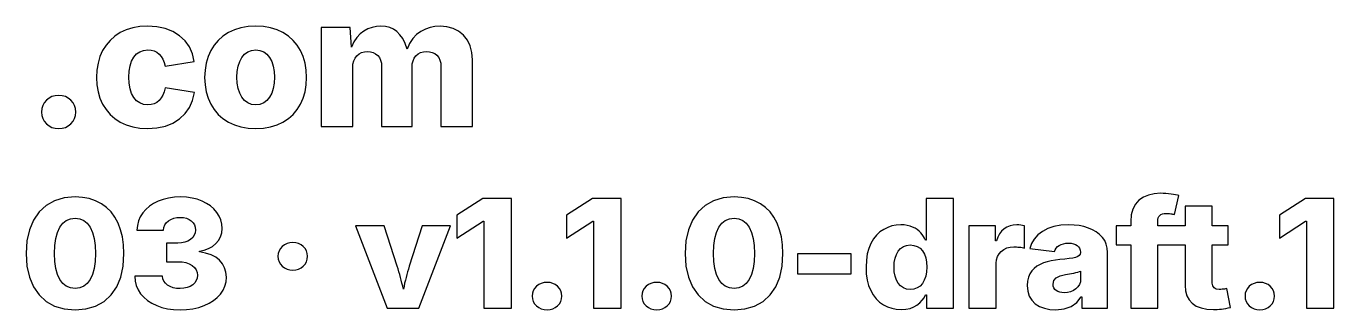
# Model space of a CAD drawing. Header units: metres. Extents: x 0.8 to 81.8, y 0.8 to 12.
# Drawn here: x 41.42 to 81.79, y 1.8 to 10.56 of the extents above; entities that cross this region are included whole.
import ezdxf

# ---------------------------------------------------------------- set-up
doc = ezdxf.new("R2010")
doc.units = ezdxf.units.M

msp = doc.modelspace()

# ---------------------------------------------------------------- linework, layer by layer
for p, q in [((44.7078, 10.5098), (44.5053, 10.4477)), ((44.9274, 10.547), (44.7078, 10.5098)), ((45.1643, 10.5594), (44.9274, 10.547)), ((45.451, 10.5411), (45.1643, 10.5594)), ((45.7108, 10.4861), (45.451, 10.5411)), ((48.0466, 10.5098), (47.8442, 10.4477)), ((48.2663, 10.547), (48.0466, 10.5098)), ((48.5031, 10.5594), (48.2663, 10.547)), ((48.7399, 10.547), (48.5031, 10.5594)), ((48.9592, 10.5098), (48.7399, 10.547)), ((49.1613, 10.4477), (48.9592, 10.5098)), ((51.4208, 10.5211), (50.5205, 10.5211)), ((50.5205, 10.5211), (50.5205, 7.45805)), ((51.4657, 9.91286), (51.4208, 10.5211)), ((52.095, 10.5242), (51.9652, 10.4767)), ((52.2296, 10.5527), (52.095, 10.5242)), ((52.3688, 10.5622), (52.2296, 10.5527)), ((52.5113, 10.5517), (52.3688, 10.5622)), ((52.6413, 10.5204), (52.5113, 10.5517)), ((52.7588, 10.4682), (52.6413, 10.5204)), ((53.8873, 10.5208), (53.7406, 10.4689)), ((54.0386, 10.5518), (53.8873, 10.5208)), ((54.1947, 10.5622), (54.0386, 10.5518)), ((54.405, 10.5449), (54.1947, 10.5622)), ((54.5954, 10.493), (54.405, 10.5449)), ((44.0076, 10.1228), (43.8822, 9.97423)), ((44.1536, 10.2516), (44.0076, 10.1228)), ((44.32, 10.3608), (44.1536, 10.2516)), ((44.5053, 10.4477), (44.32, 10.3608)), ((45.9439, 10.3945), (45.7108, 10.4861)), ((46.1501, 10.2663), (45.9439, 10.3945)), ((46.3234, 10.1067), (46.1501, 10.2663)), ((46.4576, 9.92107), (46.3234, 10.1067)), ((47.3465, 10.1228), (47.2211, 9.97423)), ((47.4924, 10.2516), (47.3465, 10.1228)), ((47.6589, 10.3608), (47.4924, 10.2516)), ((47.8442, 10.4477), (47.6589, 10.3608)), ((49.3459, 10.3608), (49.1613, 10.4477)), ((49.5118, 10.2516), (49.3459, 10.3608)), ((49.6573, 10.1228), (49.5118, 10.2516)), ((49.7824, 9.97423), (49.6573, 10.1228)), ((51.6238, 10.2098), (51.5375, 10.0734)), ((51.7247, 10.322), (51.6238, 10.2098)), ((51.8401, 10.4101), (51.7247, 10.322)), ((51.9652, 10.4767), (51.8401, 10.4101)), ((52.8639, 10.3951), (52.7588, 10.4682)), ((52.9576, 10.2985), (52.8639, 10.3951)), ((53.0409, 10.1759), (52.9576, 10.2985)), ((53.1139, 10.0272), (53.0409, 10.1759)), ((53.3537, 10.1776), (53.2566, 10.0284)), ((53.4677, 10.3003), (53.3537, 10.1776)), ((53.5987, 10.3964), (53.4677, 10.3003)), ((53.7406, 10.4689), (53.5987, 10.3964)), ((54.7661, 10.4065), (54.5954, 10.493)), ((54.9169, 10.2855), (54.7661, 10.4065)), ((55.0403, 10.1341), (54.9169, 10.2855)), ((55.1284, 9.9567), (55.0403, 10.1341)), ((43.7773, 9.806), (43.6945, 9.62073)), ((43.8822, 9.97423), (43.7773, 9.806)), ((44.7407, 9.60461), (44.8257, 9.70232)), ((44.8257, 9.70232), (44.9265, 9.77211)), ((44.9265, 9.77211), (45.0431, 9.81398)), ((45.0431, 9.81398), (45.1755, 9.82794)), ((45.1755, 9.82794), (45.2783, 9.81972)), ((45.2783, 9.81972), (45.3707, 9.79506)), ((45.3707, 9.79506), (45.4529, 9.75395)), ((45.4529, 9.75395), (45.5246, 9.6964)), ((45.5246, 9.6964), (45.5859, 9.62381)), ((46.5527, 9.70941), (46.4576, 9.92107)), ((46.6087, 9.47174), (46.5527, 9.70941)), ((47.1161, 9.806), (47.0333, 9.62073)), ((47.2211, 9.97423), (47.1161, 9.806)), ((48.074, 9.59779), (48.1565, 9.69847)), ((48.1565, 9.69847), (48.2556, 9.7704)), ((48.2556, 9.7704), (48.3711, 9.81355)), ((48.3711, 9.81355), (48.5031, 9.82794)), ((48.5031, 9.82794), (48.6351, 9.81355)), ((48.6351, 9.81355), (48.7506, 9.7704)), ((48.7506, 9.7704), (48.8497, 9.69847)), ((48.8497, 9.69847), (48.9322, 9.59779)), ((49.8872, 9.806), (49.7824, 9.97423)), ((49.9701, 9.62073), (49.8872, 9.806)), ((51.5375, 10.0734), (51.4657, 9.91286)), ((51.627, 9.64983), (51.6952, 9.70737)), ((51.6952, 9.70737), (51.7725, 9.74847)), ((51.7725, 9.74847), (51.8586, 9.77315)), ((51.8586, 9.77315), (51.9537, 9.78136)), ((51.9537, 9.78136), (52.046, 9.77356)), ((52.046, 9.77356), (52.1294, 9.75018)), ((52.1294, 9.75018), (52.2038, 9.71123)), ((52.2038, 9.71123), (52.2693, 9.65669)), ((53.1766, 9.85258), (53.1139, 10.0272)), ((53.2566, 10.0284), (53.1766, 9.85258)), ((53.4514, 9.64845), (53.5172, 9.70659)), ((53.5172, 9.70659), (53.5938, 9.74814)), ((53.5938, 9.74814), (53.6813, 9.77306)), ((53.6813, 9.77306), (53.7796, 9.78136)), ((53.7796, 9.78136), (53.8721, 9.77382)), ((53.8721, 9.77382), (53.956, 9.75122)), ((53.956, 9.75122), (54.0312, 9.71355)), ((54.0312, 9.71355), (54.0979, 9.66081)), ((55.1812, 9.75327), (55.1284, 9.9567)), ((55.1988, 9.52382), (55.1812, 9.75327)), ((43.6353, 9.42108), (43.5998, 9.20703)), ((43.6945, 9.62073), (43.6353, 9.42108)), ((44.5961, 9.17183), (44.625, 9.33784)), ((44.625, 9.33784), (44.6732, 9.4821)), ((44.6732, 9.4821), (44.7407, 9.60461)), ((45.5859, 9.62381), (45.6365, 9.53751)), ((45.6365, 9.53751), (45.6764, 9.4375)), ((45.6764, 9.4375), (45.7056, 9.32381)), ((45.7056, 9.32381), (46.6087, 9.47174)), ((46.9742, 9.42108), (46.9387, 9.20703)), ((47.0333, 9.62073), (46.9742, 9.42108)), ((47.9346, 9.16628), (47.9625, 9.32928)), ((47.9625, 9.32928), (48.009, 9.47313)), ((48.009, 9.47313), (48.074, 9.59779)), ((48.9322, 9.59779), (48.9973, 9.47313)), ((48.9973, 9.47313), (49.0437, 9.32928)), ((49.0437, 9.32928), (49.0716, 9.16628)), ((50.0292, 9.42108), (49.9701, 9.62073)), ((50.0647, 9.20703), (50.0292, 9.42108)), ((51.4994, 9.27722), (51.5073, 9.39093)), ((51.5073, 9.39093), (51.5313, 9.49092)), ((51.5313, 9.49092), (51.5711, 9.57722)), ((51.5711, 9.57722), (51.627, 9.64983)), ((52.2693, 9.65669), (52.3226, 9.58896)), ((52.3226, 9.58896), (52.3608, 9.51045)), ((52.3608, 9.51045), (52.3837, 9.42114)), ((52.3837, 9.42114), (52.3913, 9.32106)), ((52.3913, 9.32106), (52.3913, 7.45805)), ((53.3308, 9.29642), (53.3384, 9.4006)), ((53.3308, 7.45805), (53.3308, 9.29642)), ((53.3384, 9.4006), (53.361, 9.494)), ((53.361, 9.494), (53.3987, 9.57661)), ((53.3987, 9.57661), (53.4514, 9.64845)), ((54.0979, 9.66081), (54.1525, 9.59351)), ((54.1525, 9.59351), (54.1916, 9.51218)), ((54.1916, 9.51218), (54.215, 9.41679)), ((54.215, 9.41679), (54.2227, 9.30736)), ((54.2227, 9.30736), (54.2227, 7.45805)), ((55.1988, 7.45805), (55.1988, 9.52382)), ((43.5998, 9.20703), (43.588, 8.97859)), ((43.588, 8.97859), (43.5998, 8.75026)), ((44.5865, 8.98409), (44.5961, 9.17183)), ((44.5961, 8.79718), (44.5865, 8.98409)), ((46.9387, 9.20703), (46.9268, 8.97859)), ((46.9268, 8.97859), (46.9387, 8.75026)), ((47.9254, 8.98409), (47.9346, 9.16628)), ((47.9346, 8.80165), (47.9254, 8.98409)), ((49.0716, 9.16628), (49.0809, 8.98409)), ((49.0809, 8.98409), (49.0716, 8.80165)), ((50.0766, 8.97859), (50.0647, 9.20703)), ((50.0647, 8.75026), (50.0766, 8.97859)), ((51.4994, 7.45805), (51.4994, 9.27722)), ((43.5998, 8.75026), (43.6353, 8.53648)), ((43.6353, 8.53648), (43.6945, 8.33725)), ((44.625, 8.631), (44.5961, 8.79718)), ((44.6732, 8.48552), (44.625, 8.631)), ((44.7407, 8.36078), (44.6732, 8.48552)), ((45.6802, 8.53615), (45.6407, 8.43341)), ((45.7084, 8.65257), (45.6802, 8.53615)), ((46.6115, 8.51013), (45.7084, 8.65257)), ((46.5556, 8.2662), (46.6115, 8.51013)), ((46.9387, 8.75026), (46.9742, 8.53648)), ((46.9742, 8.53648), (47.0333, 8.33725)), ((47.9625, 8.63786), (47.9346, 8.80165)), ((48.009, 8.49274), (47.9625, 8.63786)), ((48.074, 8.36627), (48.009, 8.49274)), ((48.9973, 8.49274), (48.9322, 8.36627)), ((49.0437, 8.63786), (48.9973, 8.49274)), ((49.0716, 8.80165), (49.0437, 8.63786)), ((49.9701, 8.33725), (50.0292, 8.53648)), ((50.0292, 8.53648), (50.0647, 8.75026)), ((41.9291, 8.11115), (41.9005, 8.01517)), ((41.9769, 8.19804), (41.9291, 8.11115)), ((42.0438, 8.27586), (41.9769, 8.19804)), ((42.1247, 8.34), (42.0438, 8.27586)), ((42.2145, 8.38582), (42.1247, 8.34)), ((42.3133, 8.4133), (42.2145, 8.38582)), ((42.421, 8.42247), (42.3133, 8.4133)), ((42.5287, 8.4133), (42.421, 8.42247)), ((42.6275, 8.38582), (42.5287, 8.4133)), ((42.7173, 8.34), (42.6275, 8.38582)), ((42.7982, 8.27586), (42.7173, 8.34)), ((42.8651, 8.19804), (42.7982, 8.27586)), ((42.9129, 8.11115), (42.8651, 8.19804)), ((42.9415, 8.01517), (42.9129, 8.11115)), ((43.6945, 8.33725), (43.7773, 8.15256)), ((43.7773, 8.15256), (43.8822, 7.98492)), ((44.8257, 8.2607), (44.7407, 8.36078)), ((44.9265, 8.18922), (44.8257, 8.2607)), ((45.0431, 8.14633), (44.9265, 8.18922)), ((45.1755, 8.13203), (45.0431, 8.14633)), ((45.2785, 8.14059), (45.1755, 8.13203)), ((45.3714, 8.16629), (45.2785, 8.14059)), ((45.4545, 8.20909), (45.3714, 8.16629)), ((45.5275, 8.26903), (45.4545, 8.20909)), ((45.5898, 8.34438), (45.5275, 8.26903)), ((45.6407, 8.43341), (45.5898, 8.34438)), ((46.4607, 8.0495), (46.5556, 8.2662)), ((47.0333, 8.33725), (47.1161, 8.15256)), ((47.1161, 8.15256), (47.2211, 7.98492)), ((48.1565, 8.26379), (48.074, 8.36627)), ((48.2556, 8.1906), (48.1565, 8.26379)), ((48.3711, 8.14668), (48.2556, 8.1906)), ((48.5031, 8.13203), (48.3711, 8.14668)), ((48.6351, 8.14668), (48.5031, 8.13203)), ((48.7506, 8.1906), (48.6351, 8.14668)), ((48.8497, 8.26379), (48.7506, 8.1906)), ((48.9322, 8.36627), (48.8497, 8.26379)), ((49.7824, 7.98492), (49.8872, 8.15256)), ((49.8872, 8.15256), (49.9701, 8.33725)), ((41.9005, 8.01517), (41.8909, 7.91013)), ((41.8909, 7.91013), (41.9005, 7.80627)), ((41.9005, 7.80627), (41.9291, 7.71114)), ((41.9291, 7.71114), (41.9769, 7.62476)), ((42.8651, 7.62476), (42.9129, 7.71114)), ((42.9129, 7.71114), (42.9415, 7.80627)), ((42.9511, 7.91013), (42.9415, 8.01517)), ((42.9415, 7.80627), (42.9511, 7.91013)), ((43.8822, 7.98492), (44.0076, 7.83681)), ((44.0076, 7.83681), (44.1536, 7.70822)), ((44.1536, 7.70822), (44.32, 7.59914)), ((45.9483, 7.56775), (46.1543, 7.69778)), ((46.1543, 7.69778), (46.327, 7.86003)), ((46.327, 7.86003), (46.4607, 8.0495)), ((47.2211, 7.98492), (47.3465, 7.83681)), ((47.3465, 7.83681), (47.4924, 7.70822)), ((47.4924, 7.70822), (47.6589, 7.59914)), ((49.3459, 7.59914), (49.5118, 7.70822)), ((49.5118, 7.70822), (49.6573, 7.83681)), ((49.6573, 7.83681), (49.7824, 7.98492)), ((41.9769, 7.62476), (42.0438, 7.5471)), ((42.0438, 7.5471), (42.1247, 7.48297)), ((42.1247, 7.48297), (42.2145, 7.43718)), ((42.2145, 7.43718), (42.3133, 7.4097)), ((42.3133, 7.4097), (42.421, 7.40053)), ((42.421, 7.40053), (42.5287, 7.4097)), ((42.5287, 7.4097), (42.6275, 7.43718)), ((42.6275, 7.43718), (42.7173, 7.48297)), ((42.7173, 7.48297), (42.7982, 7.5471)), ((42.7982, 7.5471), (42.8651, 7.62476)), ((44.32, 7.59914), (44.5053, 7.51225)), ((44.5053, 7.51225), (44.7078, 7.45018)), ((44.7078, 7.45018), (44.9274, 7.41295)), ((44.9274, 7.41295), (45.1643, 7.40053)), ((45.1643, 7.40053), (45.4533, 7.41911)), ((45.4533, 7.41911), (45.7147, 7.47485)), ((45.7147, 7.47485), (45.9483, 7.56775)), ((47.6589, 7.59914), (47.8442, 7.51225)), ((47.8442, 7.51225), (48.0466, 7.45018)), ((48.0466, 7.45018), (48.2663, 7.41295)), ((48.2663, 7.41295), (48.5031, 7.40053)), ((48.5031, 7.40053), (48.7399, 7.41295)), ((48.7399, 7.41295), (48.9592, 7.45018)), ((48.9592, 7.45018), (49.1613, 7.51225)), ((49.1613, 7.51225), (49.3459, 7.59914)), ((50.5205, 7.45805), (51.4994, 7.45805)), ((52.3913, 7.45805), (53.3308, 7.45805)), ((54.2227, 7.45805), (55.1988, 7.45805)), ((42.59, 5.25787), (42.293, 5.17162)), ((42.9261, 5.28662), (42.59, 5.25787)), ((43.155, 5.27367), (42.9261, 5.28662)), ((43.3668, 5.23482), (43.155, 5.27367)), ((45.8155, 5.25388), (45.6486, 5.21295)), ((45.9928, 5.27844), (45.8155, 5.25388)), ((46.1805, 5.28662), (45.9928, 5.27844)), ((46.3653, 5.27864), (46.1805, 5.28662)), ((46.5388, 5.25475), (46.3653, 5.27864)), ((46.701, 5.21489), (46.5388, 5.25475)), ((62.9349, 5.25787), (62.6378, 5.17162)), ((63.271, 5.28662), (62.9349, 5.25787)), ((63.4999, 5.27367), (63.271, 5.28662)), ((63.7116, 5.23482), (63.4999, 5.27367)), ((75.9092, 5.27875), (75.772, 5.18411)), ((76.065, 5.34636), (75.9092, 5.27875)), ((76.2395, 5.38692), (76.065, 5.34636)), ((76.4326, 5.40044), (76.2395, 5.38692)), ((76.5205, 5.3988), (76.4326, 5.40044)), ((76.6057, 5.39389), (76.5205, 5.3988)), ((76.6881, 5.38571), (76.6057, 5.39389)), ((76.7678, 5.37425), (76.6881, 5.38571)), ((76.841, 5.36153), (76.7678, 5.37425)), ((76.904, 5.3495), (76.841, 5.36153)), ((76.8642, 4.74695), (76.9992, 5.32759)), ((76.9567, 5.3382), (76.904, 5.3495)), ((76.9992, 5.32759), (76.9567, 5.3382)), ((42.0349, 5.02786), (41.8159, 4.82661)), ((42.293, 5.17162), (42.0349, 5.02786)), ((43.5613, 5.17004), (43.3668, 5.23482)), ((43.7386, 5.07938), (43.5613, 5.17004)), ((43.8975, 4.96432), (43.7386, 5.07938)), ((44.0367, 4.82635), (43.8975, 4.96432)), ((45.1102, 4.90356), (45.0148, 4.79475)), ((45.2215, 4.99998), (45.1102, 4.90356)), ((45.3488, 5.08401), (45.2215, 4.99998)), ((45.4921, 5.15567), (45.3488, 5.08401)), ((45.6486, 5.21295), (45.4921, 5.15567)), ((46.8519, 5.1591), (46.701, 5.21489)), ((46.9892, 5.08957), (46.8519, 5.1591)), ((47.1105, 5.00851), (46.9892, 5.08957)), ((47.2158, 4.91592), (47.1105, 5.00851)), ((47.3052, 4.81181), (47.2158, 4.91592)), ((55.5182, 5.24106), (54.7177, 4.72189)), ((56.3982, 5.24106), (55.5182, 5.24106)), ((56.3982, 1.84825), (56.3982, 5.24106)), ((58.9039, 5.24106), (58.1034, 4.72189)), ((59.7839, 5.24106), (58.9039, 5.24106)), ((59.7839, 1.84825), (59.7839, 5.24106)), ((62.3797, 5.02786), (62.1607, 4.82661)), ((62.6378, 5.17162), (62.3797, 5.02786)), ((63.9061, 5.17004), (63.7116, 5.23482)), ((64.0835, 5.07938), (63.9061, 5.17004)), ((64.2424, 4.96432), (64.0835, 5.07938)), ((64.3815, 4.82635), (64.2424, 4.96432)), ((70.0414, 5.24106), (69.2024, 5.24106)), ((69.2024, 5.24106), (69.2024, 3.95679)), ((70.0414, 1.84825), (70.0414, 5.24106)), ((75.5804, 4.91258), (75.5325, 4.73541)), ((75.6602, 5.06215), (75.5804, 4.91258)), ((75.772, 5.18411), (75.6602, 5.06215)), ((78.0367, 4.99971), (77.1953, 4.99971)), ((77.1953, 4.99971), (77.1953, 4.394)), ((78.0367, 4.394), (78.0367, 4.99971)), ((80.9086, 5.24106), (80.1081, 4.72189)), ((81.7886, 5.24106), (80.9086, 5.24106)), ((81.7886, 1.84825), (81.7886, 5.24106)), ((41.6413, 4.57387), (41.5166, 4.27557)), ((41.8159, 4.82661), (41.6413, 4.57387)), ((42.4584, 4.34959), (42.5491, 4.47363)), ((42.5491, 4.47363), (42.6573, 4.56221)), ((42.6573, 4.56221), (42.783, 4.61537)), ((42.783, 4.61537), (42.9261, 4.63309)), ((42.9261, 4.63309), (43.0704, 4.61537)), ((43.0704, 4.61537), (43.1968, 4.56221)), ((43.1968, 4.56221), (43.3054, 4.47363)), ((43.3054, 4.47363), (43.3963, 4.34959)), ((44.1561, 4.66547), (44.0367, 4.82635)), ((44.2558, 4.48166), (44.1561, 4.66547)), ((44.3344, 4.27652), (44.2558, 4.48166)), ((44.8831, 4.54713), (44.8495, 4.4101)), ((44.9381, 4.67535), (44.8831, 4.54713)), ((45.0148, 4.79475), (44.9381, 4.67535)), ((45.6944, 4.42416), (45.7419, 4.49089)), ((45.7419, 4.49089), (45.8079, 4.54881)), ((45.8079, 4.54881), (45.8876, 4.59564)), ((45.8876, 4.59564), (45.9758, 4.62909)), ((45.9758, 4.62909), (46.0726, 4.64915)), ((46.0726, 4.64915), (46.1781, 4.65585)), ((46.1781, 4.65585), (46.2769, 4.64909)), ((46.2769, 4.64909), (46.3661, 4.62881)), ((46.3661, 4.62881), (46.4457, 4.59502)), ((46.4457, 4.59502), (46.5156, 4.5477)), ((46.5156, 4.5477), (46.5725, 4.48958)), ((46.5725, 4.48958), (46.6132, 4.42332)), ((47.3764, 4.69847), (47.3052, 4.81181)), ((47.4272, 4.57816), (47.3764, 4.69847)), ((47.4577, 4.45085), (47.4272, 4.57816)), ((47.4679, 4.31659), (47.4577, 4.45085)), ((54.7177, 4.72189), (54.7177, 4.01602)), ((54.7177, 4.01602), (55.5254, 4.54199)), ((55.5254, 4.54199), (55.5495, 4.54199)), ((55.5495, 4.54199), (55.5495, 1.84825)), ((58.1034, 4.72189), (58.1034, 4.01602)), ((58.1034, 4.01602), (58.9111, 4.54199)), ((58.9111, 4.54199), (58.9352, 4.54199)), ((58.9352, 4.54199), (58.9352, 1.84825)), ((61.9862, 4.57387), (61.8615, 4.27557)), ((62.1607, 4.82661), (61.9862, 4.57387)), ((62.8032, 4.34959), (62.894, 4.47363)), ((62.894, 4.47363), (63.0022, 4.56221)), ((63.0022, 4.56221), (63.1278, 4.61537)), ((63.1278, 4.61537), (63.271, 4.63309)), ((63.271, 4.63309), (63.4152, 4.61537)), ((63.4152, 4.61537), (63.5416, 4.56221)), ((63.5416, 4.56221), (63.6503, 4.47363)), ((63.6503, 4.47363), (63.7411, 4.34959)), ((64.5009, 4.66547), (64.3815, 4.82635)), ((64.6006, 4.48166), (64.5009, 4.66547)), ((64.6792, 4.27652), (64.6006, 4.48166)), ((75.5325, 4.73541), (75.5165, 4.53061)), ((75.5165, 4.53061), (75.5165, 4.394)), ((76.3531, 4.53746), (76.3568, 4.59033)), ((76.3531, 4.394), (76.3531, 4.53746)), ((76.3568, 4.59033), (76.3678, 4.63736)), ((76.3678, 4.63736), (76.3863, 4.67856)), ((76.3863, 4.67856), (76.4121, 4.7139)), ((76.4121, 4.7139), (76.4473, 4.74229)), ((76.4473, 4.74229), (76.4938, 4.76257)), ((76.4938, 4.76257), (76.5516, 4.77475)), ((76.5516, 4.77475), (76.6207, 4.77881)), ((76.6207, 4.77881), (76.6533, 4.77817)), ((76.6533, 4.77817), (76.6858, 4.77625)), ((76.6858, 4.77625), (76.7184, 4.77304)), ((76.7184, 4.77304), (76.7509, 4.76857)), ((76.7509, 4.76857), (76.7824, 4.76337)), ((76.7824, 4.76337), (76.8118, 4.75804)), ((76.8118, 4.75804), (76.8391, 4.75256)), ((76.8391, 4.75256), (76.8642, 4.74695)), ((80.1081, 4.72189), (80.1081, 4.01602)), ((80.1081, 4.01602), (80.9158, 4.54199)), ((80.9158, 4.54199), (80.9399, 4.54199)), ((80.9399, 4.54199), (80.9399, 1.84825)), ((41.5166, 4.27557), (41.4418, 3.93176)), ((42.3355, 4.00606), (42.3867, 4.19284)), ((42.3867, 4.19284), (42.4584, 4.34959)), ((43.3963, 4.34959), (43.468, 4.19284)), ((43.468, 4.19284), (43.5192, 4.00606)), ((44.3905, 4.05159), (44.3344, 4.27652)), ((44.4242, 3.80688), (44.3905, 4.05159)), ((44.8495, 4.4101), (44.8376, 4.26422)), ((44.8376, 4.26422), (45.6549, 4.26422)), ((45.6549, 4.26422), (45.6654, 4.3486)), ((45.6654, 4.3486), (45.6944, 4.42416)), ((46.6078, 4.10339), (46.5603, 4.03444)), ((46.6363, 4.18074), (46.6078, 4.10339)), ((46.6132, 4.42332), (46.6376, 4.34897)), ((46.6458, 4.26649), (46.6363, 4.18074)), ((46.6376, 4.34897), (46.6458, 4.26649)), ((47.3574, 3.9447), (47.4188, 4.05641)), ((47.4188, 4.05641), (47.4556, 4.18039)), ((47.4556, 4.18039), (47.4679, 4.31659)), ((52.472, 4.394), (51.5848, 4.394)), ((51.5848, 4.394), (52.5612, 1.84825)), ((52.8746, 3.14844), (52.472, 4.394)), ((53.6389, 4.394), (53.2435, 3.14844)), ((53.5352, 1.84825), (54.5165, 4.394)), ((54.5165, 4.394), (53.6389, 4.394)), ((61.8615, 4.27557), (61.7867, 3.93176)), ((62.6803, 4.00606), (62.7315, 4.19284)), ((62.7315, 4.19284), (62.8032, 4.34959)), ((63.7411, 4.34959), (63.8128, 4.19284)), ((63.8128, 4.19284), (63.8641, 4.00606)), ((64.7354, 4.05159), (64.6792, 4.27652)), ((64.769, 3.80688), (64.7354, 4.05159)), ((67.6708, 4.10651), (67.5778, 3.98965)), ((67.7755, 4.20485), (67.6708, 4.10651)), ((67.892, 4.2847), (67.7755, 4.20485)), ((68.0167, 4.34647), (67.892, 4.2847)), ((68.1461, 4.39059), (68.0167, 4.34647)), ((68.2801, 4.41705), (68.1461, 4.39059)), ((68.4188, 4.42589), (68.2801, 4.41705)), ((68.5222, 4.42154), (68.4188, 4.42589)), ((68.6177, 4.40852), (68.5222, 4.42154)), ((68.7054, 4.38681), (68.6177, 4.40852)), ((68.7853, 4.35641), (68.7054, 4.38681)), ((68.8578, 4.31927), (68.7853, 4.35641)), ((68.9236, 4.2773), (68.8578, 4.31927)), ((68.9826, 4.23047), (68.9236, 4.2773)), ((69.0348, 4.1788), (68.9826, 4.23047)), ((69.0807, 4.12436), (69.0348, 4.1788)), ((69.1207, 4.06921), (69.0807, 4.12436)), ((69.1548, 4.01337), (69.1207, 4.06921)), ((71.3418, 4.394), (70.5245, 4.394)), ((70.5245, 4.394), (70.5245, 1.84825)), ((71.3418, 3.92949), (71.3418, 4.394)), ((71.4129, 4.04675), (71.3708, 3.92949)), ((71.4669, 4.14809), (71.4129, 4.04675)), ((71.5328, 4.23347), (71.4669, 4.14809)), ((71.6106, 4.30293), (71.5328, 4.23347)), ((71.6978, 4.35672), (71.6106, 4.30293)), ((71.7918, 4.39514), (71.6978, 4.35672)), ((71.8925, 4.4182), (71.7918, 4.39514)), ((72, 4.42589), (71.8925, 4.4182)), ((72.0611, 4.42418), (72, 4.42589)), ((72.1212, 4.41905), (72.0611, 4.42418)), ((72.1804, 4.41051), (72.1212, 4.41905)), ((72.2387, 4.39856), (72.1804, 4.41051)), ((72.2387, 3.70634), (72.2387, 4.39856)), ((72.6486, 4.11258), (72.5368, 3.98784)), ((72.7891, 4.22208), (72.6486, 4.11258)), ((72.9563, 4.31125), (72.7891, 4.22208)), ((73.148, 4.37494), (72.9563, 4.31125)), ((73.3643, 4.41315), (73.148, 4.37494)), ((73.6052, 4.42589), (73.3643, 4.41315)), ((73.7688, 4.41977), (73.6052, 4.42589)), ((73.9243, 4.4014), (73.7688, 4.41977)), ((74.0719, 4.37079), (73.9243, 4.4014)), ((74.2115, 4.32794), (74.0719, 4.37079)), ((74.3402, 4.27322), (74.2115, 4.32794)), ((74.4551, 4.20697), (74.3402, 4.27322)), ((74.556, 4.1292), (74.4551, 4.20697)), ((74.6431, 4.03989), (74.556, 4.1292)), ((74.7133, 3.93964), (74.6431, 4.03989)), ((75.5165, 4.394), (75.0632, 4.394)), ((75.0632, 4.394), (75.0632, 3.80424)), ((77.1953, 4.394), (76.3531, 4.394)), ((78.5214, 4.394), (78.0367, 4.394)), ((78.5214, 3.80424), (78.5214, 4.394)), ((41.4418, 3.93176), (41.4169, 3.54239)), ((42.2945, 3.54239), (42.3047, 3.78925)), ((42.3047, 3.78925), (42.3355, 4.00606)), ((43.5192, 4.00606), (43.55, 3.78925)), ((43.55, 3.78925), (43.5602, 3.54239)), ((44.4354, 3.54239), (44.4242, 3.80688)), ((46.1033, 3.86116), (45.7537, 3.86116)), ((45.7537, 3.86116), (45.7537, 3.28734)), ((46.2172, 3.86821), (46.1033, 3.86116)), ((46.3203, 3.88934), (46.2172, 3.86821)), ((46.4125, 3.92456), (46.3203, 3.88934)), ((46.4939, 3.97388), (46.4125, 3.92456)), ((46.5603, 4.03444), (46.4939, 3.97388)), ((46.7639, 3.61525), (46.9123, 3.64584)), ((46.9123, 3.64584), (47.0463, 3.69437)), ((47.0463, 3.69437), (47.166, 3.76082)), ((47.166, 3.76082), (47.2714, 3.84521)), ((47.2714, 3.84521), (47.3574, 3.9447)), ((49.2656, 3.69287), (49.2246, 3.62065)), ((49.3231, 3.75755), (49.2656, 3.69287)), ((49.3927, 3.81085), (49.3231, 3.75755)), ((49.4699, 3.84894), (49.3927, 3.81085)), ((49.5548, 3.87178), (49.4699, 3.84894)), ((49.6474, 3.87939), (49.5548, 3.87178)), ((49.74, 3.87178), (49.6474, 3.87939)), ((49.8249, 3.84894), (49.74, 3.87178)), ((49.9021, 3.81085), (49.8249, 3.84894)), ((49.9716, 3.75755), (49.9021, 3.81085)), ((50.0291, 3.69287), (49.9716, 3.75755)), ((50.0702, 3.62065), (50.0291, 3.69287)), ((61.7867, 3.93176), (61.7617, 3.54239)), ((62.6393, 3.54239), (62.6496, 3.78925)), ((62.6496, 3.78925), (62.6803, 4.00606)), ((63.8641, 4.00606), (63.8948, 3.78925)), ((63.8948, 3.78925), (63.9051, 3.54239)), ((64.7803, 3.54239), (64.769, 3.80688)), ((67.4307, 3.69992), (67.3836, 3.52586)), ((67.4966, 3.85431), (67.4307, 3.69992)), ((67.5778, 3.98965), (67.4966, 3.85431)), ((68.3404, 3.61639), (68.4121, 3.69858)), ((68.4121, 3.69858), (68.4981, 3.75728)), ((68.4981, 3.75728), (68.5983, 3.79251)), ((68.5983, 3.79251), (68.713, 3.80424)), ((68.713, 3.80424), (68.8268, 3.79272)), ((68.8268, 3.79272), (68.9272, 3.75813)), ((68.9272, 3.75813), (69.0142, 3.70049)), ((69.0142, 3.70049), (69.0878, 3.61978)), ((69.1831, 3.95679), (69.1548, 4.01337)), ((69.2024, 3.95679), (69.1831, 3.95679)), ((71.3708, 3.92949), (71.3418, 3.92949)), ((71.519, 3.60611), (71.6006, 3.66789)), ((71.6006, 3.66789), (71.6923, 3.71201)), ((71.6923, 3.71201), (71.7941, 3.73848)), ((71.7941, 3.73848), (71.906, 3.7473)), ((71.906, 3.7473), (71.9459, 3.74666)), ((71.9459, 3.74666), (71.9883, 3.74475)), ((71.9883, 3.74475), (72.0332, 3.74155)), ((72.0332, 3.74155), (72.0808, 3.73706)), ((72.0808, 3.73706), (72.1273, 3.73131)), ((72.1273, 3.73131), (72.1691, 3.72426)), ((72.1691, 3.72426), (72.2062, 3.71594)), ((72.2062, 3.71594), (72.2387, 3.70634)), ((72.4539, 3.84787), (72.3997, 3.69267)), ((72.3997, 3.69267), (73.1616, 3.5993)), ((72.5368, 3.98784), (72.4539, 3.84787)), ((73.1616, 3.5993), (73.1834, 3.65651)), ((73.1834, 3.65651), (73.2152, 3.70744)), ((73.2152, 3.70744), (73.257, 3.75214)), ((73.257, 3.75214), (73.3087, 3.79056)), ((73.3087, 3.79056), (73.3692, 3.82144)), ((73.3692, 3.82144), (73.4377, 3.84351)), ((73.4377, 3.84351), (73.5139, 3.85675)), ((73.5139, 3.85675), (73.598, 3.86116)), ((73.598, 3.86116), (73.679, 3.85669)), ((73.679, 3.85669), (73.7508, 3.84323)), ((73.7508, 3.84323), (73.8134, 3.82082)), ((73.8134, 3.82082), (73.8668, 3.78944)), ((73.8668, 3.78944), (73.9095, 3.74982)), ((73.9095, 3.74982), (73.94, 3.70264)), ((73.94, 3.70264), (73.9583, 3.6479)), ((73.9583, 3.6479), (73.9644, 3.58563)), ((74.7634, 3.82899), (74.7133, 3.93964)), ((74.7934, 3.70796), (74.7634, 3.82899)), ((74.8035, 3.57654), (74.7934, 3.70796)), ((75.0632, 3.80424), (75.5165, 3.80424)), ((75.5165, 3.80424), (75.5165, 1.84825)), ((76.3531, 1.84825), (76.3531, 3.80424)), ((76.3531, 3.80424), (77.1953, 3.80424)), ((77.1953, 3.80424), (77.1953, 2.55641)), ((78.0367, 2.627), (78.0367, 3.80424)), ((78.0367, 3.80424), (78.5214, 3.80424)), ((41.4169, 3.54239), (41.4418, 3.15315)), ((42.3047, 3.29675), (42.2945, 3.54239)), ((42.3352, 3.08128), (42.3047, 3.29675)), ((43.55, 3.29675), (43.5192, 3.08128)), ((43.5602, 3.54239), (43.55, 3.29675)), ((44.4106, 3.15408), (44.4354, 3.54239)), ((45.7537, 3.28734), (46.1033, 3.28734)), ((46.1033, 3.28734), (46.2338, 3.28009)), ((46.2338, 3.28009), (46.3504, 3.2583)), ((46.3504, 3.2583), (46.4532, 3.22202)), ((46.7639, 3.59019), (46.7639, 3.61525)), ((46.9575, 3.55618), (46.7639, 3.59019)), ((47.1259, 3.50197), (46.9575, 3.55618)), ((47.2691, 3.42752), (47.1259, 3.50197)), ((47.3872, 3.33287), (47.2691, 3.42752)), ((47.4794, 3.22159), (47.3872, 3.33287)), ((49.1999, 3.54088), (49.1917, 3.45358)), ((49.1917, 3.45358), (49.1999, 3.36726)), ((49.2246, 3.62065), (49.1999, 3.54088)), ((49.1999, 3.36726), (49.2246, 3.28819)), ((49.2246, 3.28819), (49.2656, 3.2164)), ((50.0291, 3.2164), (50.0702, 3.28819)), ((50.0948, 3.54088), (50.0702, 3.62065)), ((50.0702, 3.28819), (50.0948, 3.36726)), ((50.103, 3.45358), (50.0948, 3.54088)), ((50.0948, 3.36726), (50.103, 3.45358)), ((61.7617, 3.54239), (61.7867, 3.15315)), ((62.6495, 3.29675), (62.6393, 3.54239)), ((62.68, 3.08128), (62.6495, 3.29675)), ((63.8948, 3.29675), (63.8641, 3.08128)), ((63.9051, 3.54239), (63.8948, 3.29675)), ((64.7555, 3.15408), (64.7803, 3.54239)), ((66.8918, 3.52872), (65.2354, 3.52872)), ((65.2354, 3.52872), (65.2354, 2.91618)), ((66.8918, 2.91618), (66.8918, 3.52872)), ((67.3554, 3.33218), (67.3459, 3.11885)), ((67.3836, 3.52586), (67.3554, 3.33218)), ((68.2115, 3.11885), (68.2195, 3.26608)), ((68.2195, 3.26608), (68.2437, 3.39807)), ((68.2437, 3.39807), (68.284, 3.51485)), ((68.284, 3.51485), (68.3404, 3.61639)), ((69.0878, 3.61978), (69.1464, 3.5193)), ((69.1464, 3.5193), (69.1882, 3.40233)), ((69.1882, 3.40233), (69.2133, 3.26884)), ((69.2133, 3.26884), (69.2216, 3.11885)), ((71.366, 3.23724), (71.3755, 3.34569)), ((71.366, 1.84825), (71.366, 3.23724)), ((71.3755, 3.34569), (71.4042, 3.44331)), ((71.4042, 3.44331), (71.4521, 3.53014)), ((71.4521, 3.53014), (71.519, 3.60611)), ((72.8253, 3.24863), (72.717, 3.20338)), ((72.942, 3.28493), (72.8253, 3.24863)), ((73.0643, 3.3141), (72.942, 3.28493)), ((73.1921, 3.33617), (73.0643, 3.3141)), ((73.3255, 3.3511), (73.1921, 3.33617)), ((73.4846, 3.36555), (73.3255, 3.3511)), ((73.6194, 3.38156), (73.4846, 3.36555)), ((73.7299, 3.39914), (73.6194, 3.38156)), ((73.8161, 3.41829), (73.7299, 3.39914)), ((73.881, 3.44313), (73.8161, 3.41829)), ((73.9274, 3.47778), (73.881, 3.44313)), ((73.9552, 3.52225), (73.9274, 3.47778)), ((73.9644, 3.57654), (73.9552, 3.52225)), ((73.9644, 3.58563), (73.9644, 3.57654)), ((74.8035, 1.84825), (74.8035, 3.57654)), ((41.4418, 3.15315), (41.5166, 2.80974)), ((42.386, 2.89598), (42.3352, 3.08128)), ((42.4572, 2.74084), (42.386, 2.89598)), ((43.468, 2.89598), (43.3963, 2.74084)), ((43.5192, 3.08128), (43.468, 2.89598)), ((44.3363, 2.81117), (44.4106, 3.15408)), ((45.6211, 2.83876), (44.7677, 2.83876)), ((44.7677, 2.83876), (44.78, 2.69069)), ((45.633, 2.75751), (45.6211, 2.83876)), ((46.4532, 3.22202), (46.5421, 3.1712)), ((46.5421, 3.1712), (46.6138, 3.10887)), ((46.6138, 3.10887), (46.6651, 3.03801)), ((46.6651, 3.03801), (46.6958, 2.9586)), ((46.6958, 2.9586), (46.7061, 2.87065)), ((46.7061, 2.87065), (46.6968, 2.78285)), ((47.5454, 3.09721), (47.4794, 3.22159)), ((47.5849, 2.95975), (47.5454, 3.09721)), ((47.5981, 2.80919), (47.5849, 2.95975)), ((49.2656, 3.2164), (49.3231, 3.15186)), ((49.3231, 3.15186), (49.3927, 3.09857)), ((49.3927, 3.09857), (49.4699, 3.0605)), ((49.4699, 3.0605), (49.5548, 3.03766)), ((49.5548, 3.03766), (49.6474, 3.03004)), ((49.6474, 3.03004), (49.74, 3.03766)), ((49.74, 3.03766), (49.8249, 3.0605)), ((49.8249, 3.0605), (49.9021, 3.09857)), ((49.9021, 3.09857), (49.9716, 3.15186)), ((49.9716, 3.15186), (50.0291, 3.2164)), ((52.9017, 3.06277), (52.8746, 3.14844)), ((52.9274, 2.97653), (52.9017, 3.06277)), ((52.9517, 2.88971), (52.9274, 2.97653)), ((52.9747, 2.80234), (52.9517, 2.88971)), ((53.1671, 2.88821), (53.1447, 2.80119)), ((53.1911, 2.9751), (53.1671, 2.88821)), ((53.2166, 3.06184), (53.1911, 2.9751)), ((53.2435, 3.14844), (53.2166, 3.06184)), ((61.7867, 3.15315), (61.8615, 2.80974)), ((62.7309, 2.89598), (62.68, 3.08128)), ((62.8021, 2.74084), (62.7309, 2.89598)), ((63.8128, 2.89598), (63.7411, 2.74084)), ((63.8641, 3.08128), (63.8128, 2.89598)), ((64.6811, 2.81117), (64.7555, 3.15408)), ((65.2354, 2.91618), (66.8918, 2.91618)), ((67.3459, 3.11885), (67.355, 2.91144)), ((67.355, 2.91144), (67.3821, 2.7218)), ((68.2195, 2.97156), (68.2115, 3.11885)), ((68.2437, 2.83934), (68.2195, 2.97156)), ((68.284, 2.72223), (68.2437, 2.83934)), ((69.1879, 2.83792), (69.1457, 2.72072)), ((69.2132, 2.97063), (69.1879, 2.83792)), ((69.2216, 3.11885), (69.2132, 2.97063)), ((72.3999, 2.91235), (72.3569, 2.80746)), ((72.46, 3.00272), (72.3999, 2.91235)), ((72.5343, 3.08043), (72.46, 3.00272)), ((72.62, 3.14731), (72.5343, 3.08043)), ((72.717, 3.20338), (72.62, 3.14731)), ((73.2152, 2.79037), (73.3365, 2.85399)), ((73.3365, 2.85399), (73.5063, 2.89342)), ((73.5063, 2.89342), (73.5666, 2.90295)), ((73.5666, 2.90295), (73.6293, 2.91333)), ((73.6293, 2.91333), (73.6944, 2.92458)), ((73.6944, 2.92458), (73.7619, 2.93668)), ((73.7619, 2.93668), (73.8266, 2.94991)), ((73.8266, 2.94991), (73.8831, 2.96457)), ((73.8831, 2.96457), (73.9314, 2.98067)), ((73.9314, 2.98067), (73.9717, 2.99818)), ((73.9717, 2.99818), (73.9717, 2.75452)), ((41.5166, 2.80974), (41.6413, 2.51216)), ((41.6413, 2.51216), (41.8159, 2.26041)), ((42.5476, 2.61833), (42.4572, 2.74084)), ((42.6558, 2.53081), (42.5476, 2.61833)), ((42.782, 2.4783), (42.6558, 2.53081)), ((42.9261, 2.4608), (42.782, 2.4783)), ((43.0704, 2.4783), (42.9261, 2.4608)), ((43.1968, 2.53081), (43.0704, 2.4783)), ((43.3054, 2.61833), (43.1968, 2.53081)), ((43.3963, 2.74084), (43.3054, 2.61833)), ((44.0388, 2.26155), (44.2123, 2.51366)), ((44.2123, 2.51366), (44.3363, 2.81117)), ((44.78, 2.69069), (44.8147, 2.55157)), ((44.8147, 2.55157), (44.8716, 2.42142)), ((45.6639, 2.68449), (45.633, 2.75751)), ((45.7138, 2.61974), (45.6639, 2.68449)), ((45.7827, 2.56323), (45.7138, 2.61974)), ((45.866, 2.51741), (45.7827, 2.56323)), ((45.9593, 2.4847), (45.866, 2.51741)), ((46.0625, 2.46506), (45.9593, 2.4847)), ((46.1756, 2.45851), (46.0625, 2.46506)), ((46.2872, 2.46562), (46.1756, 2.45851)), ((46.3881, 2.48697), (46.2872, 2.46562)), ((46.4783, 2.52255), (46.3881, 2.48697)), ((46.5578, 2.57236), (46.4783, 2.52255)), ((46.6227, 2.63371), (46.5578, 2.57236)), ((46.669, 2.70387), (46.6227, 2.63371)), ((46.6968, 2.78285), (46.669, 2.70387)), ((47.4957, 2.40633), (47.5526, 2.53221)), ((47.5526, 2.53221), (47.5867, 2.6665)), ((47.5867, 2.6665), (47.5981, 2.80919)), ((52.9969, 2.7141), (52.9747, 2.80234)), ((53.019, 2.62473), (52.9969, 2.7141)), ((53.0409, 2.53421), (53.019, 2.62473)), ((53.0627, 2.44257), (53.0409, 2.53421)), ((53.0823, 2.53413), (53.0627, 2.44257)), ((53.1025, 2.62444), (53.0823, 2.53413)), ((53.1233, 2.71346), (53.1025, 2.62444)), ((53.1447, 2.80119), (53.1233, 2.71346)), ((57.1154, 2.46327), (57.0743, 2.39104)), ((57.1729, 2.52794), (57.1154, 2.46327)), ((57.2424, 2.58125), (57.1729, 2.52794)), ((57.3196, 2.61932), (57.2424, 2.58125)), ((57.4045, 2.64218), (57.3196, 2.61932)), ((57.4971, 2.6498), (57.4045, 2.64218)), ((57.5897, 2.64218), (57.4971, 2.6498)), ((57.6746, 2.61932), (57.5897, 2.64218)), ((57.7518, 2.58125), (57.6746, 2.61932)), ((57.8214, 2.52794), (57.7518, 2.58125)), ((57.8788, 2.46327), (57.8214, 2.52794)), ((57.9199, 2.39104), (57.8788, 2.46327)), ((60.501, 2.46327), (60.46, 2.39104)), ((60.5585, 2.52794), (60.501, 2.46327)), ((60.6281, 2.58125), (60.5585, 2.52794)), ((60.7053, 2.61932), (60.6281, 2.58125)), ((60.7902, 2.64218), (60.7053, 2.61932)), ((60.8828, 2.6498), (60.7902, 2.64218)), ((60.9754, 2.64218), (60.8828, 2.6498)), ((61.0603, 2.61932), (60.9754, 2.64218)), ((61.1375, 2.58125), (61.0603, 2.61932)), ((61.207, 2.52794), (61.1375, 2.58125)), ((61.2645, 2.46327), (61.207, 2.52794)), ((61.3056, 2.39104), (61.2645, 2.46327)), ((61.8615, 2.80974), (61.9862, 2.51216)), ((61.9862, 2.51216), (62.1607, 2.26041)), ((62.8924, 2.61833), (62.8021, 2.74084)), ((63.0007, 2.53081), (62.8924, 2.61833)), ((63.1269, 2.4783), (63.0007, 2.53081)), ((63.271, 2.4608), (63.1269, 2.4783)), ((63.4152, 2.4783), (63.271, 2.4608)), ((63.5416, 2.53081), (63.4152, 2.4783)), ((63.6503, 2.61833), (63.5416, 2.53081)), ((63.7411, 2.74084), (63.6503, 2.61833)), ((64.3837, 2.26155), (64.5572, 2.51366)), ((64.5572, 2.51366), (64.6811, 2.81117)), ((67.3821, 2.7218), (67.4273, 2.54996)), ((67.4273, 2.54996), (67.4906, 2.39589)), ((68.3404, 2.62018), (68.284, 2.72223)), ((68.4121, 2.53749), (68.3404, 2.62018)), ((68.4981, 2.47842), (68.4121, 2.53749)), ((68.5983, 2.44299), (68.4981, 2.47842)), ((68.713, 2.43117), (68.5983, 2.44299)), ((68.8258, 2.44292), (68.713, 2.43117)), ((68.9257, 2.47813), (68.8258, 2.44292)), ((69.0126, 2.53685), (68.9257, 2.47813)), ((69.0866, 2.61903), (69.0126, 2.53685)), ((69.1457, 2.72072), (69.0866, 2.61903)), ((72.3312, 2.68806), (72.3226, 2.55414)), ((72.3226, 2.55414), (72.3382, 2.37711)), ((72.3569, 2.80746), (72.3312, 2.68806)), ((73.1182, 2.59056), (73.1425, 2.70256)), ((73.1243, 2.53059), (73.1182, 2.59056)), ((73.1426, 2.47815), (73.1243, 2.53059)), ((73.1425, 2.70256), (73.2152, 2.79037)), ((73.1731, 2.43324), (73.1426, 2.47815)), ((73.2158, 2.39589), (73.1731, 2.43324)), ((73.8246, 2.4471), (73.747, 2.39529)), ((73.8889, 2.51071), (73.8246, 2.4471)), ((73.9349, 2.58316), (73.8889, 2.51071)), ((73.9625, 2.66443), (73.9349, 2.58316)), ((73.9717, 2.75452), (73.9625, 2.66443)), ((77.1953, 2.55641), (77.2092, 2.38513)), ((78.0501, 2.54033), (78.0367, 2.627)), ((78.0904, 2.47842), (78.0501, 2.54033)), ((78.1574, 2.44127), (78.0904, 2.47842)), ((78.2513, 2.42889), (78.1574, 2.44127)), ((78.2752, 2.42953), (78.2513, 2.42889)), ((78.3035, 2.43146), (78.2752, 2.42953)), ((78.3361, 2.43465), (78.3035, 2.43146)), ((78.3731, 2.43913), (78.3361, 2.43465)), ((78.4095, 2.44406), (78.3731, 2.43913)), ((78.4403, 2.44855), (78.4095, 2.44406)), ((78.4655, 2.45261), (78.4403, 2.44855)), ((78.4852, 2.45622), (78.4655, 2.45261)), ((78.5937, 1.87787), (78.4852, 2.45622)), ((79.1201, 2.46327), (79.079, 2.39104)), ((79.1776, 2.52794), (79.1201, 2.46327)), ((79.2471, 2.58125), (79.1776, 2.52794)), ((79.3243, 2.61932), (79.2471, 2.58125)), ((79.4092, 2.64218), (79.3243, 2.61932)), ((79.5018, 2.6498), (79.4092, 2.64218)), ((79.5944, 2.64218), (79.5018, 2.6498)), ((79.6793, 2.61932), (79.5944, 2.64218)), ((79.7565, 2.58125), (79.6793, 2.61932)), ((79.8261, 2.52794), (79.7565, 2.58125)), ((79.8836, 2.46327), (79.8261, 2.52794)), ((79.9246, 2.39104), (79.8836, 2.46327)), ((41.8159, 2.26041), (42.0349, 2.06017)), ((42.0349, 2.06017), (42.293, 1.91714)), ((43.5624, 1.91743), (43.8206, 2.06081)), ((43.8206, 2.06081), (44.0388, 2.26155)), ((44.8716, 2.42142), (44.9509, 2.30023)), ((44.9509, 2.30023), (45.0497, 2.18987)), ((45.0497, 2.18987), (45.1651, 2.09218)), ((45.1651, 2.09218), (45.2974, 2.00714)), ((47.0637, 2.00345), (47.1988, 2.08649)), ((47.1988, 2.08649), (47.3163, 2.18163)), ((47.3163, 2.18163), (47.4161, 2.28885)), ((47.4161, 2.28885), (47.4957, 2.40633)), ((57.0497, 2.31128), (57.0414, 2.22397)), ((57.0414, 2.22397), (57.0497, 2.13766)), ((57.0743, 2.39104), (57.0497, 2.31128)), ((57.0497, 2.13766), (57.0743, 2.05859)), ((57.0743, 2.05859), (57.1154, 1.9868)), ((57.8788, 1.9868), (57.9199, 2.05859)), ((57.9445, 2.31128), (57.9199, 2.39104)), ((57.9199, 2.05859), (57.9445, 2.13766)), ((57.9528, 2.22397), (57.9445, 2.31128)), ((57.9445, 2.13766), (57.9528, 2.22397)), ((60.4353, 2.31128), (60.4271, 2.22397)), ((60.4271, 2.22397), (60.4353, 2.13766)), ((60.46, 2.39104), (60.4353, 2.31128)), ((60.4353, 2.13766), (60.46, 2.05859)), ((60.46, 2.05859), (60.501, 1.9868)), ((61.2645, 1.9868), (61.3056, 2.05859)), ((61.3302, 2.31128), (61.3056, 2.39104)), ((61.3056, 2.05859), (61.3302, 2.13766)), ((61.3384, 2.22397), (61.3302, 2.31128)), ((61.3302, 2.13766), (61.3384, 2.22397)), ((62.1607, 2.26041), (62.3797, 2.06017)), ((62.3797, 2.06017), (62.6378, 1.91714)), ((63.9072, 1.91743), (64.1654, 2.06081)), ((64.1654, 2.06081), (64.3837, 2.26155)), ((67.4906, 2.39589), (67.5693, 2.25969)), ((67.5693, 2.25969), (67.6606, 2.14142)), ((67.6606, 2.14142), (67.7645, 2.04109)), ((67.7645, 2.04109), (67.8812, 1.95869)), ((68.9191, 1.94958), (69.0047, 2.02068)), ((69.0047, 2.02068), (69.0773, 2.09618)), ((69.0773, 2.09618), (69.1367, 2.17609)), ((69.1367, 2.17609), (69.1831, 2.26041)), ((69.1831, 2.26041), (69.212, 2.26041)), ((69.212, 2.26041), (69.212, 1.84825)), ((72.3382, 2.37711), (72.385, 2.22397)), ((72.385, 2.22397), (72.4629, 2.09476)), ((72.4629, 2.09476), (72.5721, 1.98944)), ((73.2681, 2.36649), (73.2158, 2.39589)), ((73.327, 2.34549), (73.2681, 2.36649)), ((73.3928, 2.3329), (73.327, 2.34549)), ((73.4654, 2.3287), (73.3928, 2.3329)), ((73.5674, 2.33611), (73.4654, 2.3287)), ((73.6613, 2.35831), (73.5674, 2.33611)), ((73.747, 2.39529), (73.6613, 2.35831)), ((73.6836, 1.90347), (73.858, 2.02942)), ((73.858, 2.02942), (73.991, 2.20575)), ((73.991, 2.20575), (74.0127, 2.20575)), ((74.0127, 2.20575), (74.0127, 1.84825)), ((77.2092, 2.38513), (77.2508, 2.23563)), ((77.2508, 2.23563), (77.3201, 2.10789)), ((77.3201, 2.10789), (77.4171, 2.00194)), ((79.0544, 2.31128), (79.0462, 2.22397)), ((79.0462, 2.22397), (79.0544, 2.13766)), ((79.079, 2.39104), (79.0544, 2.31128)), ((79.0544, 2.13766), (79.079, 2.05859)), ((79.079, 2.05859), (79.1201, 1.9868)), ((79.8836, 1.9868), (79.9246, 2.05859)), ((79.9493, 2.31128), (79.9246, 2.39104)), ((79.9246, 2.05859), (79.9493, 2.13766)), ((79.9575, 2.22397), (79.9493, 2.31128)), ((79.9493, 2.13766), (79.9575, 2.22397)), ((42.293, 1.91714), (42.59, 1.83133)), ((42.59, 1.83133), (42.9261, 1.80273)), ((42.9261, 1.80273), (43.2642, 1.83141)), ((43.2642, 1.83141), (43.5624, 1.91743)), ((45.2974, 2.00714), (45.4463, 1.93478)), ((45.4463, 1.93478), (45.6094, 1.87701)), ((45.6094, 1.87701), (45.7842, 1.83574)), ((45.7842, 1.83574), (45.9705, 1.81099)), ((45.9705, 1.81099), (46.1684, 1.80273)), ((46.1684, 1.80273), (46.3721, 1.81084)), ((46.3721, 1.81084), (46.5638, 1.83517)), ((46.5638, 1.83517), (46.7434, 1.87573)), ((46.7434, 1.87573), (46.911, 1.9325)), ((46.911, 1.9325), (47.0637, 2.00345)), ((52.5612, 1.84825), (53.5352, 1.84825)), ((55.5495, 1.84825), (56.3982, 1.84825)), ((57.1154, 1.9868), (57.1729, 1.92226)), ((57.1729, 1.92226), (57.2424, 1.86896)), ((57.2424, 1.86896), (57.3196, 1.8309)), ((57.3196, 1.8309), (57.4045, 1.80806)), ((57.4045, 1.80806), (57.4971, 1.80045)), ((57.4971, 1.80045), (57.5897, 1.80806)), ((57.5897, 1.80806), (57.6746, 1.8309)), ((57.6746, 1.8309), (57.7518, 1.86896)), ((57.7518, 1.86896), (57.8214, 1.92226)), ((57.8214, 1.92226), (57.8788, 1.9868)), ((58.9352, 1.84825), (59.7839, 1.84825)), ((60.501, 1.9868), (60.5585, 1.92226)), ((60.5585, 1.92226), (60.6281, 1.86896)), ((60.6281, 1.86896), (60.7053, 1.8309)), ((60.7053, 1.8309), (60.7902, 1.80806)), ((60.7902, 1.80806), (60.8828, 1.80045)), ((60.8828, 1.80045), (60.9754, 1.80806)), ((60.9754, 1.80806), (61.0603, 1.8309)), ((61.0603, 1.8309), (61.1375, 1.86896)), ((61.1375, 1.86896), (61.207, 1.92226)), ((61.207, 1.92226), (61.2645, 1.9868)), ((62.6378, 1.91714), (62.9349, 1.83133)), ((62.9349, 1.83133), (63.271, 1.80273)), ((63.271, 1.80273), (63.6091, 1.83141)), ((63.6091, 1.83141), (63.9072, 1.91743)), ((67.8812, 1.95869), (68.0074, 1.89444)), ((68.0074, 1.89444), (68.1403, 1.84854)), ((68.1403, 1.84854), (68.2799, 1.821)), ((68.2799, 1.821), (68.4261, 1.81183)), ((68.4261, 1.81183), (68.5726, 1.82043)), ((68.5726, 1.82043), (68.7036, 1.84627)), ((68.7036, 1.84627), (68.8191, 1.88931)), ((68.8191, 1.88931), (68.9191, 1.94958)), ((69.212, 1.84825), (70.0414, 1.84825)), ((70.5245, 1.84825), (71.366, 1.84825)), ((72.5721, 1.98944), (72.7055, 1.90776)), ((72.7055, 1.90776), (72.8563, 1.84941)), ((72.8563, 1.84941), (73.0244, 1.81439)), ((73.0244, 1.81439), (73.2098, 1.80273)), ((73.2098, 1.80273), (73.4675, 1.82791)), ((73.4675, 1.82791), (73.6836, 1.90347)), ((74.0127, 1.84825), (74.8035, 1.84825)), ((75.5165, 1.84825), (76.3531, 1.84825)), ((77.4171, 2.00194), (77.541, 1.91876)), ((77.541, 1.91876), (77.6908, 1.85934)), ((77.6908, 1.85934), (77.8665, 1.82372)), ((77.8665, 1.82372), (78.0681, 1.81183)), ((78.0681, 1.81183), (78.1281, 1.81268)), ((78.1281, 1.81268), (78.1898, 1.81525)), ((78.1898, 1.81525), (78.2534, 1.81952)), ((78.2534, 1.81952), (78.3188, 1.82549)), ((78.3188, 1.82549), (78.3857, 1.83389)), ((78.3857, 1.83389), (78.4538, 1.84543)), ((78.4538, 1.84543), (78.5232, 1.86008)), ((78.5232, 1.86008), (78.5937, 1.87787)), ((79.1201, 1.9868), (79.1776, 1.92226)), ((79.1776, 1.92226), (79.2471, 1.86896)), ((79.2471, 1.86896), (79.3243, 1.8309)), ((79.3243, 1.8309), (79.4092, 1.80806)), ((79.4092, 1.80806), (79.5018, 1.80045)), ((79.5018, 1.80045), (79.5944, 1.80806)), ((79.5944, 1.80806), (79.6793, 1.8309)), ((79.6793, 1.8309), (79.7565, 1.86896)), ((79.7565, 1.86896), (79.8261, 1.92226)), ((79.8261, 1.92226), (79.8836, 1.9868)), ((80.9399, 1.84825), (81.7886, 1.84825))]:
    msp.add_line(p, q)

doc.saveas('drawing.dxf')
